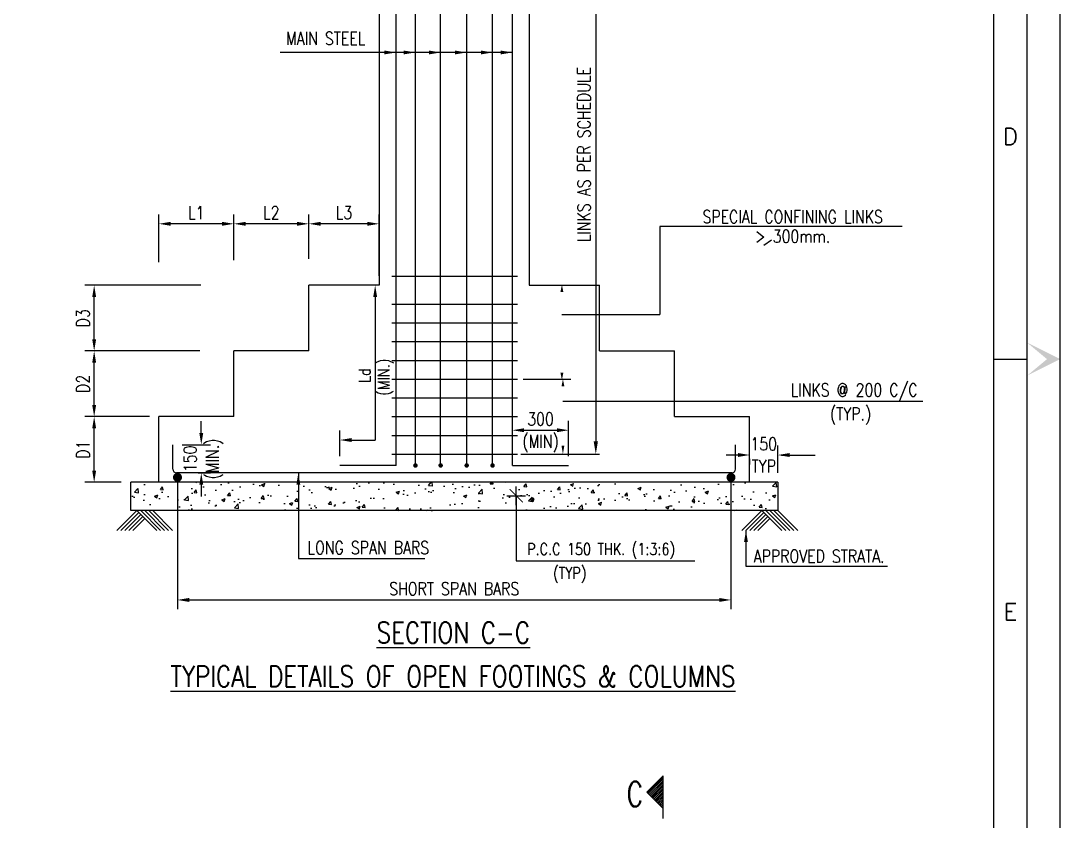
# Model space of a CAD drawing. Extents: x -69352 to 1013721, y -547461 to -186867.
# Drawn here: x 607305 to 629471, y -324200 to -307136 of the extents above; entities that cross this region are included whole.
import ezdxf
from ezdxf.enums import TextEntityAlignment as Align
from ezdxf.lldxf.tags import DXFTag

# ---------------------------------------------------------------- set-up
doc = ezdxf.new("R2010")
doc.units = 0
doc.header["$LTSCALE"] = 500
doc.header["$MEASUREMENT"] = 0
doc.header["$PDMODE"] = 35
doc.header["$PDSIZE"] = -15
doc.layers.get('DEFPOINTS').update_dxf_attribs({"color": 4})
for name, color, linetype in [('CEN', 8, 'CENTER'), ('COL', 1, 'Continuous'), ('DIM', 5, 'Continuous'), ('FRAME', 6, 'Continuous'), ('LINK', 2, 'Continuous'), ('NO. SECTION', 1, 'Continuous'), ('P.C.C.', 8, 'Continuous'), ('PNA', 10, 'Continuous'), ('RING', 4, 'Continuous'), ('S-CONCRET LINE', 4, 'Continuous'), ('S-REINFORCEMENT', 6, 'Continuous'), ('S-TEXT-1 @ 1', 4, 'Continuous'), ('S-TITLE', 6, 'Continuous'), ('TXT', 4, 'Continuous')]:
    doc.layers.add(name, color=color, linetype=linetype)
doc.styles.add('ROMANS', font='simplex.shx', dxfattribs={"width": 0.8, "height": 275})
tags = doc.linetypes.add('CENTER', pattern=[2, 1.25, -0.25, 0.25, -0.25]).pattern_tags.tags
tags[10:11] = [DXFTag(74, 4), DXFTag(75, 0), DXFTag(340, '0'), DXFTag(46, 1.0), DXFTag(50, 0.0), DXFTag(44, 0.0), DXFTag(45, 0.0)]
tags[8:9] = [DXFTag(74, 4), DXFTag(75, 0), DXFTag(340, '0'), DXFTag(46, 1.0), DXFTag(50, 0.0), DXFTag(44, 0.0), DXFTag(45, 0.0)]
tags[6:7] = [DXFTag(74, 4), DXFTag(75, 0), DXFTag(340, '0'), DXFTag(46, 1.0), DXFTag(50, 0.0), DXFTag(44, 0.0), DXFTag(45, 0.0)]
tags[4:5] = [DXFTag(74, 4), DXFTag(75, 0), DXFTag(340, '0'), DXFTag(46, 1.0), DXFTag(50, 0.0), DXFTag(44, 0.0), DXFTag(45, 0.0)]
doc.dimstyles.new('Copy of INT2TIMES', dxfattribs={"dimtxt": 300, "dimasz": 275, "dimexe": 75, "dimexo": 75, "dimgap": 40, "dimtad": 1, "dimdec": 0, "dimlfac": 0.5, "dimrnd": 5, "dimzin": 0, "dimdsep": 46, "dimtxsty": 'ROMANS', "dimcen": -1, "dimclrd": 5, "dimclre": 5, "dimclrt": 4, "dimadec": 0, "dimazin": 0, "dimtfac": 1, "dimtdec": 0, "dimtix": 1, "dimtofl": 0, "dimtmove": 2, "dimatfit": 3, "dimfxl": 0, "dimtolj": 1, "dimtzin": 0, "dimarcsym": 0})
doc.dimstyles.new('dim25', dxfattribs={"dimtxt": 250, "dimasz": 250, "dimexe": 200, "dimexo": 200, "dimgap": 100, "dimtad": 1, "dimdec": 0, "dimlfac": 0.25, "dimzin": 0, "dimdsep": 46, "dimtxsty": 'ROMANS', "dimcen": 0, "dimclrd": 5, "dimclre": 5, "dimclrt": 4, "dimadec": 0, "dimazin": 0, "dimtfac": 1, "dimtdec": 0, "dimtix": 1, "dimtofl": 0, "dimtmove": 2, "dimatfit": 3, "dimfxl": 0, "dimtolj": 1, "dimtzin": 0, "dimlwd": -1, "dimlwe": -1, "dimarcsym": 0})
doc.dimstyles.new('INT$7', dxfattribs={"dimtxt": 9, "dimasz": 8, "dimexe": 8, "dimexo": 3, "dimgap": 2, "dimtad": 1, "dimdec": 0, "dimzin": 0, "dimdsep": 46, "dimtxsty": 'ROMANS', "dimblk": 'DIMTICK', "dimcen": -0.25, "dimclrd": 5, "dimclre": 5, "dimclrt": 4, "dimadec": 0, "dimazin": 0, "dimtfac": 1, "dimtdec": 0, "dimtix": 1, "dimtofl": 0, "dimtmove": 2, "dimatfit": 3, "dimldrblk": 'DIMTICK', "dimfxl": 0, "dimtolj": 1, "dimtzin": 0, "dimarcsym": 0})

# ---------------------------------------------------------------- blocks, each defined once
blk = doc.blocks.new('FOLDER')
at = {"layer": 'PNA'}
for points in [[(-1250.000000000007, 2500.000000000011), (-7.275957614183426e-12, 9.094947017729282e-12), (-7.275957614183426e-12, 1000.000000000013)], [(1249.999999999993, 2500.000000000011), (-7.275957614183426e-12, 1.091393642127514e-11), (-7.275957614183426e-12, 1000.000000000013)]]:
    blk.add_solid(points, dxfattribs=at)
blk = doc.blocks.new('A1')
at = {"flags": 128}
blk.add_lwpolyline([(0, 5.820766091346741e-11), (82778.72107559827, 5.820766091346741e-11), (82778.72107559827, 58231.27883652772), (0, 58231.27883652772)], close=True, dxfattribs=at)
at = {"layer": 'PNA'}
blk.add_line((81794.4318832634, 29233.38901242736), (82286.57647943223, 29233.38901242736), dxfattribs=at)
at = {"layer": 'PNA', "color": 1}
for points in [[(984.2891923375428, 492.1445961663267), (82286.57647943223, 492.1445961663267), (82286.57647943223, 57739.13424035898), (984.2891923375428, 57739.13424035898)], [(1968.578384675551, 984.2891923351854), (81794.4318832634, 984.2891923351854), (81794.4318832634, 57246.98964419012), (1968.578384675551, 57246.98964419012)]]:
    blk.add_lwpolyline(points, close=True, dxfattribs=at)
at = {"layer": 'PNA', "xscale": 0.196857838483993, "yscale": 0.196857838483993, "zscale": 0.196857838483993, "rotation": 90}
blk.add_blockref('FOLDER', (82778.72107560094, 29233.38901242736), dxfattribs=at)
at = {"layer": 'PNA', "style": 'ROMANS'}
for s, p in [('D', (82040.50418134785, 32541.33091651349)), ('E', (82040.50418134785, 25479.05596149035))]:
    blk.add_text(s, height=246.0722980844176, dxfattribs=at).set_placement(p, align=Align.MIDDLE)
blk = doc.blocks.new('*D79')
at = {"layer": 'DEFPOINTS', "color": 0}
for p in [(610548.214693669, -316175.0533907567), (611153.6081542464, -316175.0533907567), (610889.9894397303, -316775.0533907567)]:
    blk.add_point(p, dxfattribs=at)
at = {"layer": 'DIM', "color": 5}
for p, q in [((611153.6081542464, -315925.0533907567), (611153.6081542464, -315675.0533907567)), ((610748.214693669, -316175.0533907567), (611353.6081542464, -316175.0533907567)), ((611089.9894397303, -316775.0533907567), (611353.6081542464, -316775.0533907567)), ((611153.6081542464, -317025.0533907567), (611153.6081542464, -317275.0533907567))]:
    blk.add_line(p, q, dxfattribs=at)
for points in [[(611111.9414875797, -315925.0533907567), (611195.274820913, -315925.0533907567), (611153.6081542464, -316175.0533907567)], [(611111.9414875797, -317025.0533907567), (611195.274820913, -317025.0533907567), (611153.6081542464, -316775.0533907567)]]:
    blk.add_solid(points, dxfattribs=at)
at = {"layer": 'DIM', "color": 4, "char_height": 275, "rotation": 90, "style": 'ROMANS'}
for s, insert, attachment_point in [('\\A1;(MIN.)', (611253.6081542465, -316475.0533907567), 2), ('\\A1;150', (611053.6081542465, -316475.0533907567), 8)]:
    blk.add_mtext(s, dxfattribs=dict(at, insert=insert, attachment_point=attachment_point))
blk = doc.blocks.new('*D80')
at = {"layer": 'DEFPOINTS', "color": 0}
for p in [(608869.714646491, -315575.0533907567), (610248.214693669, -315575.0533907567), (609648.214693669, -316975.0533907567)]:
    blk.add_point(p, dxfattribs=at)
at = {"layer": 'DIM', "color": 5}
for p, q in [((610048.214693669, -315575.0533907567), (608669.714646491, -315575.0533907567)), ((608869.714646491, -316725.0533907567), (608869.714646491, -315825.0533907567)), ((609448.214693669, -316975.0533907567), (608669.714646491, -316975.0533907567))]:
    blk.add_line(p, q, dxfattribs=at)
for points in [[(608828.0479798244, -315825.0533907567), (608911.3813131576, -315825.0533907567), (608869.714646491, -315575.0533907567)], [(608828.0479798244, -316725.0533907567), (608911.3813131576, -316725.0533907567), (608869.714646491, -316975.0533907567)]]:
    blk.add_solid(points, dxfattribs=at)
at = {"layer": 'DIM', "color": 4, "insert": (608632.2146464911, -316275.0533907567), "char_height": 275, "attachment_point": 5, "rotation": 90, "style": 'ROMANS'}
blk.add_mtext('\\A1;D1', dxfattribs=at)
blk = doc.blocks.new('*D81')
at = {"layer": 'DEFPOINTS', "color": 0}
for p in [(608869.714646491, -314175.0533907567), (611322.214693669, -314175.0533907567), (610248.214693669, -315575.0533907567)]:
    blk.add_point(p, dxfattribs=at)
at = {"layer": 'DIM', "color": 5}
for p, q in [((611122.214693669, -314175.0533907567), (608669.714646491, -314175.0533907567)), ((608869.714646491, -315325.0533907567), (608869.714646491, -314425.0533907567)), ((610048.214693669, -315575.0533907567), (608669.714646491, -315575.0533907567))]:
    blk.add_line(p, q, dxfattribs=at)
for points in [[(608828.0479798244, -314425.0533907567), (608911.3813131576, -314425.0533907567), (608869.714646491, -314175.0533907567)], [(608828.0479798244, -315325.0533907567), (608911.3813131576, -315325.0533907567), (608869.714646491, -315575.0533907567)]]:
    blk.add_solid(points, dxfattribs=at)
at = {"layer": 'DIM', "color": 4, "insert": (608632.2146464911, -314875.0533907567), "char_height": 275, "attachment_point": 5, "rotation": 90, "style": 'ROMANS'}
blk.add_mtext('\\A1;D2', dxfattribs=at)
blk = doc.blocks.new('*D82')
at = {"layer": 'DEFPOINTS', "color": 0}
for p in [(608869.714646491, -312775.0533907567), (611342.2146936681, -312775.0533907567), (611322.214693669, -314175.0533907567)]:
    blk.add_point(p, dxfattribs=at)
at = {"layer": 'DIM', "color": 5}
for p, q in [((611142.2146936681, -312775.0533907567), (608669.714646491, -312775.0533907567)), ((608869.714646491, -313925.0533907567), (608869.714646491, -313025.0533907567)), ((611122.214693669, -314175.0533907567), (608669.714646491, -314175.0533907567))]:
    blk.add_line(p, q, dxfattribs=at)
for points in [[(608828.0479798244, -313025.0533907567), (608911.3813131576, -313025.0533907567), (608869.714646491, -312775.0533907567)], [(608828.0479798244, -313925.0533907567), (608911.3813131576, -313925.0533907567), (608869.714646491, -314175.0533907567)]]:
    blk.add_solid(points, dxfattribs=at)
at = {"layer": 'DIM', "color": 4, "insert": (608632.2146464911, -313475.0533907567), "char_height": 275, "attachment_point": 5, "rotation": 90, "style": 'ROMANS'}
blk.add_mtext('\\A1;D3', dxfattribs=at)
blk = doc.blocks.new('*D83')
at = {"layer": 'DEFPOINTS', "color": 0}
for p in [(613448.2146936681, -311463.97041588), (613448.2146936681, -312408.5533907567), (614948.2146936681, -312775.0533907567)]:
    blk.add_point(p, dxfattribs=at)
at = {"layer": 'DIM', "color": 5}
for p, q in [((613448.2146936681, -312208.5533907567), (613448.2146936681, -311263.97041588)), ((614948.2146936681, -312575.0533907567), (614948.2146936681, -311263.97041588)), ((614698.2146936681, -311463.97041588), (613698.2146936681, -311463.97041588))]:
    blk.add_line(p, q, dxfattribs=at)
for points in [[(613698.2146936681, -311422.3037492133), (613698.2146936681, -311505.6370825467), (613448.2146936681, -311463.97041588)], [(614698.2146936681, -311422.3037492133), (614698.2146936681, -311505.6370825467), (614948.2146936681, -311463.97041588)]]:
    blk.add_solid(points, dxfattribs=at)
at = {"layer": 'DIM', "color": 4, "insert": (614198.2146936681, -311226.47041588), "char_height": 275, "attachment_point": 5, "style": 'ROMANS'}
blk.add_mtext('\\A1;L3', dxfattribs=at)
blk = doc.blocks.new('*D84')
at = {"layer": 'DEFPOINTS', "color": 0}
for p in [(611848.2146936681, -311463.97041588), (611848.2146936681, -312436.0533907567), (613448.2146936681, -312408.5533907567)]:
    blk.add_point(p, dxfattribs=at)
at = {"layer": 'DIM', "color": 5}
for p, q in [((611848.2146936681, -312236.0533907567), (611848.2146936681, -311263.97041588)), ((613448.2146936681, -312208.5533907567), (613448.2146936681, -311263.97041588)), ((613198.2146936681, -311463.97041588), (612098.2146936681, -311463.97041588))]:
    blk.add_line(p, q, dxfattribs=at)
for points in [[(612098.2146936681, -311422.3037492133), (612098.2146936681, -311505.6370825467), (611848.2146936681, -311463.97041588)], [(613198.2146936681, -311422.3037492133), (613198.2146936681, -311505.6370825467), (613448.2146936681, -311463.97041588)]]:
    blk.add_solid(points, dxfattribs=at)
at = {"layer": 'DIM', "color": 4, "insert": (612648.2146936681, -311226.47041588), "char_height": 275, "attachment_point": 5, "style": 'ROMANS'}
blk.add_mtext('\\A1;L2', dxfattribs=at)
blk = doc.blocks.new('*D85')
at = {"layer": 'DEFPOINTS', "color": 0}
for p in [(610248.214693669, -311463.97041588), (610248.214693669, -312483.470415879), (611848.2146936681, -312436.0533907567)]:
    blk.add_point(p, dxfattribs=at)
at = {"layer": 'DIM', "color": 5}
for p, q in [((610248.214693669, -312283.470415879), (610248.214693669, -311263.97041588)), ((611848.2146936681, -312236.0533907567), (611848.2146936681, -311263.97041588)), ((611598.2146936681, -311463.97041588), (610498.214693669, -311463.97041588))]:
    blk.add_line(p, q, dxfattribs=at)
for points in [[(610498.214693669, -311422.3037492133), (610498.214693669, -311505.6370825467), (610248.214693669, -311463.97041588)], [(611598.2146936681, -311422.3037492133), (611598.2146936681, -311505.6370825467), (611848.2146936681, -311463.97041588)]]:
    blk.add_solid(points, dxfattribs=at)
at = {"layer": 'DIM', "color": 4, "insert": (611048.2146936685, -311226.47041588), "char_height": 275, "attachment_point": 5, "style": 'ROMANS'}
blk.add_mtext('\\A1;L1', dxfattribs=at)
blk = doc.blocks.new('*D86')
at = {"layer": 'DEFPOINTS', "color": 0}
for p in [(622848.214693669, -316275.0533907567), (623448.214693669, -316392.97041588), (623448.214693669, -316975.0533907567)]:
    blk.add_point(p, dxfattribs=at)
at = {"layer": 'DIM', "color": 5}
for p, q in [((623448.214693669, -316775.0533907567), (623448.214693669, -316192.97041588)), ((622598.214693669, -316392.97041588), (622348.214693669, -316392.97041588)), ((622848.214693669, -316475.0533907567), (622848.214693669, -316592.97041588)), ((623698.214693669, -316392.97041588), (623948.214693669, -316392.97041588))]:
    blk.add_line(p, q, dxfattribs=at)
for points in [[(622598.214693669, -316351.3037492133), (622598.214693669, -316434.6370825467), (622848.214693669, -316392.97041588)], [(623698.214693669, -316351.3037492133), (623698.214693669, -316434.6370825467), (623448.214693669, -316392.97041588)]]:
    blk.add_solid(points, dxfattribs=at)
at = {"layer": 'DIM', "color": 4, "char_height": 275, "style": 'ROMANS'}
for s, insert, attachment_point in [('\\A1;150', (623148.214693669, -316292.97041588), 8), ('\\A1;TYP', (623148.214693669, -316492.97041588), 2)]:
    blk.add_mtext(s, dxfattribs=dict(at, insert=insert, attachment_point=attachment_point))
blk = doc.blocks.new('*D94')
at = {"layer": 'DEFPOINTS', "color": 0, "ltscale": 2}
for p in [(617896.0231427464, -306141.0331509268), (617896.0231427455, -316375.0533907567), (619567.3493268804, -316375.0533907567)]:
    blk.add_point(p, dxfattribs=at)
at = {"layer": 'DIM', "color": 5, "lineweight": -2, "ltscale": 2}
for p, q in [((617971.0231427464, -306141.0331509268), (619642.3493268804, -306141.0331509268)), ((619567.3493268804, -306416.0331509268), (619567.3493268804, -316100.0533907567)), ((617971.0231427455, -316375.0533907567), (619642.3493268804, -316375.0533907567))]:
    blk.add_line(p, q, dxfattribs=at)
at = {"layer": 'DIM', "color": 5, "ltscale": 2}
for points in [[(619521.515993547, -306416.0331509268), (619613.1826602138, -306416.0331509268), (619567.3493268804, -306141.0331509268)], [(619521.515993547, -316100.0533907567), (619613.1826602138, -316100.0533907567), (619567.3493268804, -316375.0533907567)]]:
    blk.add_solid(points, dxfattribs=at)
at = {"layer": 'DIM', "color": 4, "ltscale": 2, "insert": (619313, -309986.5), "char_height": 275, "attachment_point": 5, "rotation": 90, "style": 'ROMANS'}
blk.add_mtext('\\A1;LINKS AS PER SCHEDULE \\P', dxfattribs=at)
blk = doc.blocks.new('*D104')
at = {"layer": 'DEFPOINTS', "color": 0}
for p in [(618988.2146936662, -315864.4704007758), (617788.2146936662, -316616.0533907567), (618988.2146936662, -316616.0533907567)]:
    blk.add_point(p, dxfattribs=at)
at = {"layer": 'DIM', "color": 5}
for p, q in [((617788.2146936662, -316416.0533907567), (617788.2146936662, -315664.4704007758)), ((618038.2146936662, -315864.4704007758), (618738.2146936662, -315864.4704007758)), ((618988.2146936662, -316416.0533907567), (618988.2146936662, -315664.4704007758))]:
    blk.add_line(p, q, dxfattribs=at)
for points in [[(618038.2146936662, -315822.8037341091), (618038.2146936662, -315906.1370674425), (617788.2146936662, -315864.4704007758)], [(618738.2146936662, -315822.8037341091), (618738.2146936662, -315906.1370674425), (618988.2146936662, -315864.4704007758)]]:
    blk.add_solid(points, dxfattribs=at)
at = {"layer": 'DIM', "color": 4, "char_height": 275, "style": 'ROMANS'}
for s, insert, attachment_point in [('\\A1;300', (618388.2146936662, -315764.4704007758), 8), ('\\A1;(MIN)', (618388.2146936662, -315964.4704007758), 2)]:
    blk.add_mtext(s, dxfattribs=dict(at, insert=insert, attachment_point=attachment_point))
blk = doc.blocks.new('DIMTICK')
for p, q in [((-1, 0), (1, 0)), ((0, 1), (0, -1))]:
    blk.add_line(p, q)
at = {"color": 2, "const_width": 0.1}
blk.add_lwpolyline([(0.7071067811865461, 0.7071067811865461), (-0.7071067811865479, -0.7071067811865461)], dxfattribs=at)
blk = doc.blocks.new('*D105')
at = {"layer": 'DEFPOINTS', "color": 0}
for p in [(610646.3771956104, -316678.4911057041), (622450.0521917285, -316678.4911057041), (622450.0521917285, -319482.9704007758)]:
    blk.add_point(p, dxfattribs=at)
at = {"layer": 'DIM', "color": 5}
for p, q in [((610646.3771956104, -316878.4911057041), (610646.3771956104, -319682.9704007758)), ((622450.0521917285, -316878.4911057041), (622450.0521917285, -319682.9704007758)), ((610896.3771956104, -319482.9704007758), (622200.0521917285, -319482.9704007758))]:
    blk.add_line(p, q, dxfattribs=at)
for points in [[(610896.3771956104, -319441.3037341091), (610896.3771956104, -319524.6370674425), (610646.3771956104, -319482.9704007758)], [(622200.0521917285, -319441.3037341091), (622200.0521917285, -319524.6370674425), (622450.0521917285, -319482.9704007758)]]:
    blk.add_solid(points, dxfattribs=at)
at = {"layer": 'DIM', "color": 4, "insert": (616548.2146936695, -319245.4704007758), "char_height": 275, "attachment_point": 5, "style": 'ROMANS'}
blk.add_mtext('\\A1;SHORT SPAN BARS', dxfattribs=at)

msp = doc.modelspace()

# ---------------------------------------------------------------- hatches: boundary and pattern name
at = {"layer": 'NO. SECTION', "ltscale": 5}
h = msp.add_hatch(dxfattribs=at)
h.set_pattern_fill('ANSI31', color=256, scale=220.6809137941332, angle=89.99999999999994, style=0)
h.set_pattern_definition([(224.9999999999999, (623354.2477513294, -228099.085837321), (-19.50562132778443, 19.50562132778446), [])])
h.paths.add_polyline_path([(620658.4302852766, -323583.4258788904), (621000.3557980033, -323235.4382913569), (621000.3557980033, -323931.4134664253)])
at = {"layer": 'P.C.C.'}
h = msp.add_hatch(dxfattribs=at)
h.set_pattern_fill('AR-CONC', color=256, scale=100, style=0)
h.set_pattern_definition([(49.99999999999999, (-74786.28535350808, -405944.47041588), (717.2601826007532, -62.75213498259502), [75, -825]), (355, (-74786.28535350808, -405944.47041588), (-138.751333613, 752.1921337000117), [60, -660]), (100.4514, (-74726.51367350784, -405949.6997558791), (578.5093817140216, 689.4395420609535), [63.74018999999966, -701.142111999994]), (46.18419999999999, (-74786.28535350808, -405744.47041588), (1067.241048625644, -165.5190143290179), [112.4999999999997, -1237.499999999996]), (96.63559999999971, (-74697.34860850801, -405758.2637228789), (934.6627055487033, 974.1178709004416), [95.61028799999964, -1051.712999999993]), (351.1842000000001, (-74786.28535350808, -405744.47041588), (934.6619451336273, 974.1186009253246), [90, -990]), (21, (-74686.28535350901, -405794.47041588), (596.9070521184617, -402.6188906653386), [75, -825]), (326, (-74686.28535350901, -405794.47041588), (243.3153319215817, 725.150045046853), [60, -660]), (71.45140000000002, (-74636.54312050832, -405828.022021879), (840.2226285814899, 322.5304967099523), [63.74018999999972, -701.1421119999953]), (37.50000000000001, (-74786.28535350808, -405944.47041588), (12.15985531729071, 332.8938538313115), [0, -652, 0, -670, 0, -662.5]), (7.499999999999999, (-74786.28535350808, -405944.47041588), (263.0695374421486, 394.4117118823602), [0, -382, 0, -637, 0, -252.5]), (327.5, (-75009.28535350808, -405944.47041588), (533.8224361724093, -22.55487173437976), [0, -250, 0, -780, 0, -1035]), (317.5, (-75109.28535350808, -405944.47041588), (583.1861693423863, 100.1049823323176), [0, -325, 0, -518, 0, -735])])
h.paths.add_polyline_path([(614503.1018789287, -316975.0533907567), (614503.1018789287, -317575.0533907567), (623448.214693669, -317575.0533907567), (623448.2146936681, -316975.0533907567)])
h.paths.add_polyline_path([(614503.1018789287, -317575.0533907567), (614503.1018789287, -316975.0533907567), (609648.214693669, -316975.0533907567), (609648.214693669, -317575.0533907567)])

# ---------------------------------------------------------------- linework, layer by layer
at = {"layer": 'CEN', "linetype": 'Continuous'}
msp.add_line((618017.9810569815, -314775.0533907567), (619036.9810569806, -314775.0533907567), dxfattribs=at)
at = {"layer": 'COL', "linetype": 'Continuous', "const_width": 48}
for points in [[(615695.9903804872, -316616.0533907567, 1), (615743.9903804872, -316616.0533907567, 1)], [(616234.4079876288, -316616.0533907567, 0.9999999999999998), (616282.4079876288, -316616.0533907567, 1)], [(616789.2340411635, -316616.0533907567, 1), (616837.2340411625, -316616.0533907567, 1)], [(617341.8458378555, -316616.0533907567, 0.9999999999999998), (617389.8458378555, -316616.0533907567, 1)]]:
    msp.add_lwpolyline(points, format="xyb", close=True, dxfattribs=at)
at = {"layer": 'DIM'}
for p, q in [((626103.0968096384, -311520.6158882012), (620934.3433293474, -311520.6158882012)), ((620934.3433293474, -311520.6158882012), (620934.3433293474, -313398.4202590119)), ((618844.0546292539, -313398.4202590119), (620934.3433293474, -313398.4202590119)), ((618866.0125434914, -315244.5827477146), (626538.3353176008, -315244.5827477146)), ((623528.214693669, -316392.97041588), (624247.214646491, -316392.97041588))]:
    msp.add_line(p, q, dxfattribs=at)
at = {"layer": 'DIM', "color": 5}
for p, q in [((614849.3493268804, -312775.0533907567), (614662.3493268804, -312775.0533907567)), ((614862.3493268804, -313025.0533907567), (614862.3493268804, -316073.2661930439)), ((614108.2146936699, -316416.0533907567), (614108.2146936699, -315873.2661930439)), ((614358.2146936699, -316073.2661930439), (614862.3493268804, -316073.2661930439))]:
    msp.add_line(p, q, dxfattribs=at)
at = {"layer": 'DIM', "flags": 128}
for points in [[(618844.0546292539, -314638.6137068351, 61.212672, 0, 0), (618844.0546292539, -314791.5438363301, 0, 0, 0), (618844.0546292539, -313749.8587485231, 0, 0, 0), (618844.0546292539, -312762.173660717, 0, 61.212672, 0), (618844.0546292539, -312915.103790211, 0, 0, 0)], [(618866.0125434914, -316193.5, 61.212672, 0, 0), (618866.0125434914, -316375.0533907567, 0, 0, 0), (618866.0125434914, -315762.7384785628, 0, 0, 0), (618866.0125434914, -314775.0533907567, 0, 61.212672, 0), (618866.0125434914, -314927.9835202508, 0, 0, 0)]]:
    msp.add_lwpolyline(points, format="xyseb", dxfattribs=at)
at = {"layer": 'DIM', "color": 5}
for points in [[(614820.6826602153, -313025.0533907567), (614904.0159935465, -313025.0533907567), (614862.3493268804, -312775.0533907567)], [(614358.2146936699, -316031.5995263769), (614358.2146936699, -316114.9328597109), (614108.2146936699, -316073.2661930439)]]:
    msp.add_solid(points, dxfattribs=at)
at = {"layer": 'FRAME'}
for centre, start, end in [((610628.2146936681, -316695.0533907567), 180, 270), ((622468.214693669, -316695.0533907567), 270, 0)]:
    msp.add_arc(centre, 80, start, end, dxfattribs=at)
at = {"layer": 'LINK'}
for p, q in [((615215.477138195, -312581.727240046), (617896.0231427464, -312581.727240047)), ((615215.4771381968, -313175.0533907567), (617896.0231427464, -313175.0533907576)), ((615215.4771381968, -313575.0533907567), (617896.0231427464, -313575.0533907567)), ((615215.4771381968, -313975.0533907567), (617896.0231427464, -313975.0533907567)), ((615215.4771381968, -314375.0533907567), (617896.0231427464, -314375.0533907567)), ((615215.477138195, -314775.0533907567), (617896.0231427455, -314775.0533907567)), ((615215.477138195, -315175.0533907567), (617896.0231427455, -315175.0533907567)), ((615215.477138195, -315575.0533907567), (617896.0231427455, -315575.0533907567)), ((615215.477138195, -315975.0533907567), (617896.0231427455, -315975.0533907567)), ((615215.4771381912, -316375.0533907567), (617896.0231427418, -316375.0533907567))]:
    msp.add_line(p, q, dxfattribs=at)
at = {"layer": 'NO. SECTION'}
for p, q in [((621000.3557980033, -323235.4382913569), (620658.4302852766, -323583.4258788904)), ((621000.3557980033, -324144.6836758131), (621000.3557980033, -323235.4382913569)), ((621000.3557980033, -323931.4134664253), (620658.4302852766, -323583.4258788904))]:
    msp.add_line(p, q, dxfattribs=at)
at = {"layer": 'RING', "linetype": 'Continuous'}
for p, q in [((609353.9506249574, -317999.3174594678), (609778.214693669, -317575.0533907567)), ((609438.8034387005, -317999.3174594678), (609820.6411005405, -317617.4797976278)), ((610202.4787623805, -317999.3174594678), (609778.214693669, -317575.0533907567)), ((610287.3315761227, -317999.3174594678), (609863.0675074111, -317575.0533907567)), ((610372.1843898648, -317999.3174594678), (609947.9203211542, -317575.0533907567)), ((610457.0372036078, -317999.3174594678), (610032.7731348963, -317575.0533907567)), ((610541.89001735, -317999.3174594678), (610117.6259486384, -317575.0533907567)), ((622684.5393699862, -317999.3174594678), (623108.8034386986, -317575.0533907567)), ((622769.3921837292, -317999.3174594678), (623151.2298455711, -317617.4797976278)), ((623533.0675074102, -317999.3174594692), (623108.8034386977, -317575.0533907567)), ((623617.9203211523, -317999.3174594678), (623193.6562524417, -317575.0533907567)), ((623702.7731348954, -317999.3174594692), (623278.5090661847, -317575.0533907567)), ((623787.6259486375, -317999.3174594678), (623363.361879926, -317575.0533907567)), ((623872.4787623815, -317999.3174594678), (623448.214693669, -317575.0533907567)), ((609523.6562524398, -317999.3174594678), (609863.0675074111, -317659.9062045002)), ((609608.5090661847, -317999.3174594678), (609905.4939142826, -317702.3326113699)), ((609693.361879926, -317999.3174594678), (609947.9203211542, -317744.7590182419)), ((622854.2449974713, -317999.3174594678), (623193.6562524417, -317659.9062045002)), ((622939.0978112135, -317999.3174594692), (623236.0826593123, -317702.3326113708)), ((623023.9506249565, -317999.3174594692), (623278.5090661847, -317744.7590182419))]:
    msp.add_line(p, q, dxfattribs=at)
at = {"layer": 'S-CONCRET LINE', "color": 130, "linetype": 'Continuous'}
for p, q in [((614948.2146936681, -302861.792952965), (614948.2146936681, -312775.0533907567)), ((618148.2146936699, -305861.792952965), (618148.2146936681, -312775.0533907567)), ((613448.2146936681, -314175.0533907567), (613448.2146936681, -312775.0533907567)), ((614948.2146936681, -312775.0533907567), (613448.2146936681, -312775.0533907567)), ((618148.2146936681, -312775.0533907567), (619648.214693669, -312775.0533907567)), ((619648.214693669, -314175.0533907567), (619648.214693669, -312775.0533907567)), ((613448.2146936681, -314175.0533907567), (611848.2146936681, -314175.0533907567)), ((611848.2146936681, -315575.0533907567), (611848.2146936681, -314175.0533907567)), ((619648.214693669, -314175.0533907567), (621248.214693669, -314175.0533907567)), ((621248.214693669, -315575.0533907567), (621248.214693669, -314175.0533907567)), ((610248.214693669, -316975.0533907567), (610248.214693669, -315575.0533907567)), ((611848.2146936681, -315575.0533907567), (610248.214693669, -315575.0533907567)), ((621248.214693669, -315575.0533907567), (622848.214693669, -315575.0533907567)), ((622848.214693669, -316975.0533907576), (622848.214693669, -315575.0533907567)), ((623448.214693669, -316975.0533907567), (609648.214693669, -316975.0533907567)), ((609648.214693669, -317575.0533907567), (609648.214693669, -316975.0533907567)), ((623448.214693669, -316975.0533907567), (623448.214693669, -317575.0533907567)), ((623448.214693669, -317575.0533907567), (609648.214693669, -317575.0533907567))]:
    msp.add_line(p, q, dxfattribs=at)
at = {"layer": 'S-REINFORCEMENT'}
for p, q in [((615719.9903804872, -316580.3185241511), (615719.9903804928, -294698.3226324893)), ((615308.2146936699, -316616.0533907567), (615308.2146936653, -296511.7929529645)), ((616258.4079876288, -316580.3185241511), (616258.4079876335, -296511.7929529645)), ((616813.2340411653, -316580.3185241511), (616813.2340411672, -296511.7929529645)), ((617365.8458378536, -316580.3185241511), (617365.8458378592, -296511.7929529645)), ((617788.2146936662, -316616.0533907567), (617788.2146936699, -296907.8882658659)), ((610548.2146936699, -316695.0533907567), (610548.214693669, -316175.0533907567)), ((622548.214693669, -316695.0533907567), (622548.214693669, -316175.0533907567)), ((615308.2146936699, -316616.0533907567), (614108.2146936699, -316616.0533907567)), ((617788.2146936662, -316616.0533907567), (618988.2146936662, -316616.0533907567)), ((622468.214693669, -316775.0533907567), (610628.2146936681, -316775.0533907567))]:
    msp.add_line(p, q, dxfattribs=at)
at = {"layer": 'S-REINFORCEMENT', "linetype": 'Continuous', "const_width": 96}
for points in [[(610598.3771956104, -316869.9911057041, 1), (610694.3771956104, -316869.9911057041, 1)], [(622498.0521917285, -316869.9911057041, -1), (622402.0521917276, -316869.9911057041, -1)]]:
    msp.add_lwpolyline(points, format="xyb", close=True, dxfattribs=at)
at = {"layer": 'TXT', "linetype": 'ByBlock'}
msp.add_line((623153.3515417844, -311917.774432512), (623312.6196496978, -311805.3073211452), dxfattribs=at)

# ---------------------------------------------------------------- block references
at = {"xscale": 1.434849416022188, "yscale": 1.434849416022188, "zscale": 1.434849416022188}
msp.add_blockref('A1', (510695.7779879661, -356294.5), dxfattribs=at)

# ---------------------------------------------------------------- texts
at = {"layer": 'DIM', "color": 4, "style": 'ROMANS', "width": 0.8}
msp.add_text('(MIN.)', height=250, rotation=90, dxfattribs=at).set_placement((615166.8651884489, -315124.9000491807))
for s, p in [('P.C.C 150 THK. (1:3:6)', (618103.25998625, -318524.3811185891)), ('(TYP)', (618654.7599862481, -319035.3741041543))]:
    msp.add_text(s, height=250, dxfattribs=at).set_placement(p)
at = {"layer": 'DIM', "color": 4, "insert": (614637.3493268813, -314695.5533907567), "char_height": 250, "attachment_point": 5, "rotation": 90, "style": 'ROMANS'}
msp.add_mtext('\\A1;Ld', dxfattribs=at)
at = {"layer": 'NO. SECTION', "style": 'ROMANS', "width": 0.7}
msp.add_text('C', height=533.3333333333333, dxfattribs=at).set_placement((620399.3514547811, -323622.6022270064), align=Align.MIDDLE)
at = {"layer": 'S-TEXT-1 @ 1', "linetype": 'ByBlock', "style": 'ROMANS', "width": 0.8}
for s, p in [('MAIN STEEL', (613804.4720849802, -307511.937868448)), ('SPECIAL CONFINING LINKS', (623765.1135437514, -311313.330321698)), ('> 300mm.', (623765.1135437514, -311728.351879159)), (' LINKS @ 200 C/C', (625000.094153884, -315026.2878414792)), ('(TYP.)', (625000.094153884, -315535.7878414793))]:
    msp.add_text(s, height=275, dxfattribs=at).set_placement(p, align=Align.MIDDLE)
at = {"layer": 'S-TEXT-1 @ 1', "style": 'ROMANS', "width": 0.8}
for s, p in [('LONG SPAN BARS', (613419.5277379414, -318505.2329299808)), ('APPROVED STRATA.', (622933.7216340092, -318687.6051509525))]:
    msp.add_text(s, height=275, dxfattribs=at).set_placement(p)
at = {"layer": 'S-TITLE', "style": 'ROMANS', "width": 0.8}
for s, p in [('%%USECTION C-C', (616528.8317109223, -320179.7770238195)), ('%%UTYPICAL DETAILS OF OPEN FOOTINGS & COLUMNS', (616519.8317109223, -321111.1562117863))]:
    msp.add_text(s, height=450, dxfattribs=at).set_placement(p, align=Align.MIDDLE)

# ---------------------------------------------------------------- dimensions: what is measured, and where the dimension line sits
at = {"layer": 'DIM', "ltscale": 2}
dim = msp.add_linear_dim(base=(619567.3493268804, -316375.0533907567), p1=(617896.0231427464, -306141.0331509268), p2=(617896.0231427455, -316375.0533907567), angle=90, text='LINKS AS PER SCHEDULE \\X', dimstyle='Copy of INT2TIMES', override={"dimtxt": 275, "dimtmove": 1}, dxfattribs=at)
dim.commit()
dim.dimension.update_dxf_attribs({"geometry": '*D94', "text_midpoint": (619313, -309986.5), "dimtype": 160})
at = {"layer": 'DIM'}
for base, p1, p2, text, picture, middle in [((610248.214693669, -311463.97041588), (611848.2146936681, -312436.0533907567), (610248.214693669, -312483.470415879), 'L1', '*D85', (611048.2146936685, -311226.47041588)), ((611848.2146936681, -311463.97041588), (613448.2146936681, -312408.5533907567), (611848.2146936681, -312436.0533907567), 'L2', '*D84', (612648.2146936681, -311226.47041588)), ((613448.2146936681, -311463.97041588), (614948.2146936681, -312775.0533907567), (613448.2146936681, -312408.5533907567), 'L3', '*D83', (614198.2146936681, -311226.47041588)), ((618988.2146936662, -315864.4704007758), (617788.2146936662, -316616.0533907567), (618988.2146936662, -316616.0533907567), '<>\\X(MIN)', '*D104', (618388.2146936662, -315864.4704007758)), ((623448.214693669, -316392.97041588), (622848.214693669, -316275.0533907567), (623448.214693669, -316975.0533907567), '<>\\XTYP', '*D86', (623148.214693669, -316392.97041588)), ((622450.0521917285, -319482.9704007758), (610646.3771956104, -316678.4911057041), (622450.0521917285, -316678.4911057041), 'SHORT SPAN BARS', '*D105', (616548.2146936695, -319245.4704007758))]:
    dim = msp.add_linear_dim(base=base, p1=p1, p2=p2, text=text, dimstyle='dim25', dxfattribs=at)
    dim.commit()
    dim.dimension.update_dxf_attribs({"geometry": picture, "text_midpoint": middle})
for base, p1, p2, text, picture, middle in [((608869.714646491, -312775.0533907567), (611322.214693669, -314175.0533907567), (611342.2146936681, -312775.0533907567), 'D3', '*D82', (608632.2146464911, -313475.0533907567)), ((608869.714646491, -314175.0533907567), (610248.214693669, -315575.0533907567), (611322.214693669, -314175.0533907567), 'D2', '*D81', (608632.2146464911, -314875.0533907567)), ((608869.714646491, -315575.0533907567), (609648.214693669, -316975.0533907567), (610248.214693669, -315575.0533907567), 'D1', '*D80', (608632.2146464911, -316275.0533907567)), ((611153.6081542464, -316175.0533907567), (610889.9894397303, -316775.0533907567), (610548.214693669, -316175.0533907567), '<>\\X(MIN.)', '*D79', (611153.6081542465, -316475.0533907567))]:
    dim = msp.add_linear_dim(base=base, p1=p1, p2=p2, angle=90, text=text, dimstyle='dim25', dxfattribs=at)
    dim.commit()
    dim.dimension.update_dxf_attribs({"geometry": picture, "text_midpoint": middle})

# ---------------------------------------------------------------- leaders
for points in [[(615308.214693669, -307810.9704007758), (612836.3493268813, -307810.9704007758)], [(617365.8458378564, -307810.9704007767), (613016.4804710678, -307810.9704007767)], [(615719.99038049, -307810.9704007758), (613248.1250137014, -307810.9704007758)], [(617788.214693669, -307810.9704007767), (613438.8493268804, -307810.9704007767)], [(616258.4079876316, -307810.9704007758), (613786.5426208412, -307810.9704007758)], [(616813.2340411663, -307810.9704007767), (614341.3686743777, -307810.9704007767)], [(613223.8493268804, -316775.0533907567), (613223.8493268804, -318599.9704007758), (615918.950489365, -318599.9704007758)], [(622769.3921837292, -317999.3174594678), (622769.3921837292, -318764.4704007758), (625788.9277807653, -318764.4704007758)]]:
    msp.add_leader(points, dimstyle='dim25', dxfattribs=at)
at = {"layer": 'TXT'}
msp.add_leader([(617869.0277566046, -317262.4704007758), (617869.0277566046, -318651.9704007767), (621675.5277566037, -318651.9704007767)], dimstyle='INT$7', override={"dimasz": 200, "dimgap": 2, "dimtad": 0}, dxfattribs=at)

doc.saveas('drawing.dxf')
